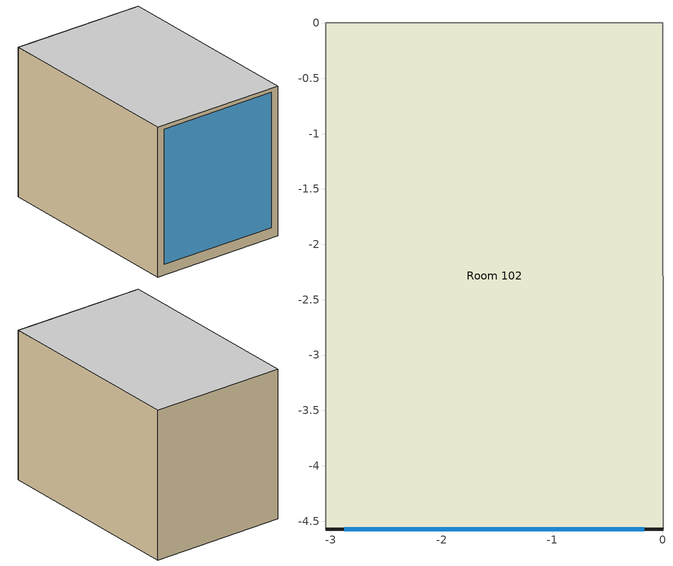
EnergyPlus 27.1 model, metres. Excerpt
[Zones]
Room 102
 floor outside (Room Floor): 0,0 0,-4.57 -3.05,-4.57 -3.05,0 z0
 wall outside (Room Wall - South): -3.05,-4.57 0,-4.57 z0:3.35
 wall adiabatic (Room Wall - East West): -3.05,0 -3.05,-4.57 / 0,-4.57 0,0 z0:3.35
 wall adiabatic (Room Wall - North): 0,0 -3.05,0 z0:3.35
 window (CFS_Glz_2): -2.88,-4.57 -0.17,-4.57 z0.23:3.26
 ceiling adiabatic (Room Ceiling): -3.05,0 -3.05,-4.57 0,-4.57 0,0 z3.35
[Building]
Building 71T Rm 102: North Axis {deg}=0; Terrain=Suburbs; Loads Convergence Tolerance Value {W}=0.04; Temperature Convergence Tolerance Value {deltaC}=0.4; Solar Distribution=FullInteriorAndExteriorWithReflections; Maximum Number of Warmup Days=25; Minimum Number of Warmup Days=6
[Site:Location]
CHICAGO_IL_USA TMY2-94846: Latitude {deg}=41.78; Longitude {deg}=-87.75; Time Zone {hr}=-6; Elevation {m}=190
[SizingPeriod:DesignDay] Day of Month=21; Dry-Bulb Temperature Range Modifier Type=DefaultMultipliers; Humidity Condition Type=WetBulb; Barometric Pressure {Pa}=98934; Rain Indicator=No; Snow Indicator=No; Daylight Saving Time Indicator=No
Name | Month | Day Type | Maximum Dry-Bulb Temperature {C} | Daily Dry-Bulb Temperature Range {deltaC} | Wetbulb or DewPoint at Maximum Dry-Bulb {C} | Wind Speed {m/s} | Wind Direction {deg} | Solar Model Indicator | Sky Clearness | ASHRAE Clear Sky Optical Depth for Beam Irradiance (taub) | ASHRAE Clear Sky Optical Depth for Diffuse Irradiance (taud)
Chicago Ohare Intl Ap Ann Htg 99.6% Condns DB | 1 | WinterDesignDay | -20 | 0 | -20 | 4.9 | 270 | ASHRAEClearSky | 0
Chicago Ohare Intl Ap Ann Clg .4% Condns DB=>MWB | 7 | SummerDesignDay | 33.3 | 10.5 | 23.7 | 5.2 | 230 | ASHRAETau |  | 0.455 | 2.05
[Material] Solar Absorptance=0.7
Name | Roughness | Thickness {m} | Conductivity {W/m-K} | Density {kg/m3} | Specific Heat {J/kg-K} | Thermal Absorptance | Visible Absorptance
2x6 Wood Stud R19 | Rough | 0.133 | 0.047 | 93.84 | 1006 | 0.9 | 0.7
Gypsum board - 5/8 in | Smooth | 0.015875 | 0.17 | 800 | 1090 | 0.9 | 0.3
Plywood - 3/8 in | Smooth | 0.009525 | 0.12 | 540 | 1210
Plywood - 3/4 in | Smooth | 0.01905 | 0.12 | 540 | 1210
Plywood - 1/2 in | Smooth | 0.0127 | 0.12 | 540 | 1210
Metal Siding | MediumSmooth | 0.000701 | 45.345 | 7833.028 | 502.416
T&G - 3/4 in | MediumSmooth | 0.01905 | 0.15 | 608 | 1630
[Material:NoMass] Roughness=Rough; Thermal Absorptance=0.9
Name | Thermal Resistance {m2-K/W} | Solar Absorptance | Visible Absorptance
Carpet w/rubber pad | 0.22 | 0.85 | 0.85
R-30 Fiberglass Insulation | 5.28 | 0.7 | 0.7
[Construction]
Room Ceiling: Plywood - 3/8 in, 2x6 Wood Stud R19, Gypsum board - 5/8 in
Room Wall - East West: 2x6 Wood Stud R19, Gypsum board - 5/8 in
Room Wall - North: Gypsum board - 5/8 in, Plywood - 3/8 in, 2x6 Wood Stud R19, Gypsum board - 5/8 in
Room Wall - South: Metal Siding, Plywood - 1/2 in, 2x6 Wood Stud R19
Room Floor: R-30 Fiberglass Insulation, T&G - 3/4 in, Plywood - 3/4 in, Carpet w/rubber pad
[WindowMaterial:Glazing]
Glass_103_Layer: Optical Data Type=BSDF; Window Glass Spectral Data Set=Glass_103_Layer_SpecDat; Thickness {m}=0.005715; Infrared Transmittance at Normal Incidence=0; Front Side Infrared Hemispherical Emissivity=0.84; Back Side Infrared Hemispherical Emissivity=0.84; Conductivity {W/m-K}=1; Young's modulus {Pa}=7.2e+10; Poisson's ratio=0.22
[WindowMaterial:Gas]
Gap_1_W_0_0120: Gas Type=Air; Thickness {m}=0.012
[WindowMaterial:Gap]
Gap_1_Glz_2_Layer_1: Thickness {m}=0.012; Gas (or Gas Mixture)=Gap_1_W_0_0120; Pressure {Pa}=101325
[Construction:ComplexFenestrationState]
CFS_Glz_2: LBNLWINDOW, None, ThermParam_Glz_2, CFS_Glz_2_Basis, CFS_Glz_2_TfSol, CFS_Glz_2_RbSol, CFS_Glz_2_Tfvis, CFS_Glz_2_Rbvis, Glass_103_Layer, CFS_Glz_2_Layer_1_fAbs, CFS_Glz_2_Layer_1_bAbs, Gap_1_Glz_2_Layer_1, Glass_103_Layer, CFS_Glz_2_Layer_2_fAbs, CFS_Glz_2_Layer_2_bAbs
[WindowsCalculationEngine]
Windows engine=ExternalWindowsModel
[Zone]
Room 102: Type=1; Multiplier=1; Ceiling Height {m}=3.3528; Volume {m3}=46.7398
[ZoneControl:Thermostat]
Main Termostat: Zone or ZoneList=Room 102; Control Type Schedule=Zone Control Type Sched; Control 1=DualThermostat
[ThermostatSetpoint:DualSetpoint]
DualThermostat: Heating Setpoint Temperature Schedule=Setpoint heating; Cooling Setpoint Temperature Schedule=Setpoint cooling
[ZoneHVAC:IdealLoadsAirSystem]
Room 102 Ideal Loads: Maximum Heating Supply Air Temperature {C}=26; Minimum Cooling Supply Air Temperature {C}=15; Maximum Heating Supply Air Humidity Ratio {kgWater/kgDryAir}=0.01; Minimum Cooling Supply Air Humidity Ratio {kgWater/kgDryAir}=0.0156; Heating Limit=NoLimit; Maximum Heating Air Flow Rate {m3/s}=Autosize; Cooling Limit=NoLimit
[Zone equipment]
Room 102: Room 102 Ideal Loads
[WindowThermalModel:Params]
ThermParam_Glz_2: standard=ISO15099; Thermal Model=ISO15099; SDScalar=1; Deflection Model=NoDeflection
[Matrix:TwoDimension]
Name | Number of Rows | Number of Columns | Value 1 | Value 2 | Value 3 | Value 4 | Value 5 | Value 6 | Value 7 | Value 8 | Value 9 | Value 10 | Value 11 | Value 12 | Value 13 | Value 14 | Value 15 | Value 16 | Value 17 | Value 18 | Value 19 | Value 20 | Value 21 | Value 22 | Value 23 | Value 24 | Value 25 | Value 26 | Value 27 | Value 28 | Value 29 | Value 30 | Value 31 | Value 32 | Value 33 | Value 34 | Value 35 | Value 36 | Value 37 | Value 38 | Value 39 | Value 40 | Value 41 | Value 42 | Value 43 | Value 44 | Value 45 | Value 46 | Value 47 | Value 48 | Value 49 | Value 50 | Value 51 | Value 52 | Value 53 | Value 54 | Value 55 | Value 56 | Value 57 | Value 58 | Value 59 | Value 60 | Value 61 | Value 62 | Value 63 | Value 64 | Value 65 | Value 66 | Value 67 | Value 68 | Value 69 | Value 70 | Value 71 | Value 72 | Value 73 | Value 74 | Value 75 | Value 76 | Value 77 | Value 78 | Value 79 | Value 80 | Value 81 | Value 82 | Value 83 | Value 84 | Value 85 | Value 86 | Value 87 | Value 88 | Value 89 | Value 90 | Value 91 | Value 92 | Value 93 | Value 94 | Value 95 | Value 96 | Value 97 | Value 98 | Value 99 | Value 100 | Value 101 | Value 102 | Value 103 | Value 104 | Value 105 | Value 106 | Value 107 | Value 108 | Value 109 | Value 110 | Value 111 | Value 112 | Value 113 | Value 114 | Value 115 | Value 116 | Value 117 | Value 118 | Value 119 | Value 120 | Value 121 | Value 122 | Value 123 | Value 124 | Value 125 | Value 126 | Value 127 | Value 128 | Value 129 | Value 130 | Value 131 | Value 132 | Value 133 | Value 134 | Value 135 | Value 136 | Value 137 | Value 138 | Value 139 | Value 140 | Value 141 | Value 142 | Value 143 | Value 144 | Value 145
CFS_Glz_2_Basis | 9 | 2 | 0 | 1 | 10 | 8 | 20 | 16 | 30 | 20 | 40 | 24 | 50 | 24 | 60 | 24 | 70 | 16 | 82.5 | 12
CFS_Glz_2_Layer_1_fAbs; CFS_Glz_2_Layer_2_bAbs | 1 | 145 | 0.16304 | 0.16397 | 0.16397 | 0.16397 | 0.16397 | 0.16397 | 0.16397 | 0.16397 | 0.16397 | 0.16676 | 0.16676 | 0.16676 | 0.16676 | 0.16676 | 0.16676 | 0.16676 | 0.16676 | 0.16676 | 0.16676 | 0.16676 | 0.16676 | 0.16676 | 0.16676 | 0.16676 | 0.16676 | 0.17142 | 0.17142 | 0.17142 | 0.17142 | 0.17142 | 0.17142 | 0.17142 | 0.17142 | 0.17142 | 0.17142 | 0.17142 | 0.17142 | 0.17142 | 0.17142 | 0.17142 | 0.17142 | 0.17142 | 0.17142 | 0.17142 | 0.17142 | 0.17795 | 0.17795 | 0.17795 | 0.17795 | 0.17795 | 0.17795 | 0.17795 | 0.17795 | 0.17795 | 0.17795 | 0.17795 | 0.17795 | 0.17795 | 0.17795 | 0.17795 | 0.17795 | 0.17795 | 0.17795 | 0.17795 | 0.17795 | 0.17795 | 0.17795 | 0.17795 | 0.17795 | 0.18635 | 0.18635 | 0.18635 | 0.18635 | 0.18635 | 0.18635 | 0.18635 | 0.18635 | 0.18635 | 0.18635 | 0.18635 | 0.18635 | 0.18635 | 0.18635 | 0.18635 | 0.18635 | 0.18635 | 0.18635 | 0.18635 | 0.18635 | 0.18635 | 0.18635 | 0.18635 | 0.18635 | 0.19641 | 0.19641 | 0.19641 | 0.19641 | 0.19641 | 0.19641 | 0.19641 | 0.19641 | 0.19641 | 0.19641 | 0.19641 | 0.19641 | 0.19641 | 0.19641 | 0.19641 | 0.19641 | 0.19641 | 0.19641 | 0.19641 | 0.19641 | 0.19641 | 0.19641 | 0.19641 | 0.19641 | 0.20609 | 0.20609 | 0.20609 | 0.20609 | 0.20609 | 0.20609 | 0.20609 | 0.20609 | 0.20609 | 0.20609 | 0.20609 | 0.20609 | 0.20609 | 0.20609 | 0.20609 | 0.20609 | 0.18744 | 0.18744 | 0.18744 | 0.18744 | 0.18744 | 0.18744 | 0.18744 | 0.18744 | 0.18744 | 0.18744 | 0.18744 | 0.18744
CFS_Glz_2_Layer_1_bAbs; CFS_Glz_2_Layer_2_fAbs | 1 | 145 | 0.11239 | 0.11286 | 0.11286 | 0.11286 | 0.11286 | 0.11286 | 0.11286 | 0.11286 | 0.11286 | 0.1142 | 0.1142 | 0.1142 | 0.1142 | 0.1142 | 0.1142 | 0.1142 | 0.1142 | 0.1142 | 0.1142 | 0.1142 | 0.1142 | 0.1142 | 0.1142 | 0.1142 | 0.1142 | 0.11618 | 0.11618 | 0.11618 | 0.11618 | 0.11618 | 0.11618 | 0.11618 | 0.11618 | 0.11618 | 0.11618 | 0.11618 | 0.11618 | 0.11618 | 0.11618 | 0.11618 | 0.11618 | 0.11618 | 0.11618 | 0.11618 | 0.11618 | 0.11822 | 0.11822 | 0.11822 | 0.11822 | 0.11822 | 0.11822 | 0.11822 | 0.11822 | 0.11822 | 0.11822 | 0.11822 | 0.11822 | 0.11822 | 0.11822 | 0.11822 | 0.11822 | 0.11822 | 0.11822 | 0.11822 | 0.11822 | 0.11822 | 0.11822 | 0.11822 | 0.11822 | 0.11894 | 0.11894 | 0.11894 | 0.11894 | 0.11894 | 0.11894 | 0.11894 | 0.11894 | 0.11894 | 0.11894 | 0.11894 | 0.11894 | 0.11894 | 0.11894 | 0.11894 | 0.11894 | 0.11894 | 0.11894 | 0.11894 | 0.11894 | 0.11894 | 0.11894 | 0.11894 | 0.11894 | 0.11533 | 0.11533 | 0.11533 | 0.11533 | 0.11533 | 0.11533 | 0.11533 | 0.11533 | 0.11533 | 0.11533 | 0.11533 | 0.11533 | 0.11533 | 0.11533 | 0.11533 | 0.11533 | 0.11533 | 0.11533 | 0.11533 | 0.11533 | 0.11533 | 0.11533 | 0.11533 | 0.11533 | 0.10131 | 0.10131 | 0.10131 | 0.10131 | 0.10131 | 0.10131 | 0.10131 | 0.10131 | 0.10131 | 0.10131 | 0.10131 | 0.10131 | 0.10131 | 0.10131 | 0.10131 | 0.10131 | 0.05418 | 0.05418 | 0.05418 | 0.05418 | 0.05418 | 0.05418 | 0.05418 | 0.05418 | 0.05418 | 0.05418 | 0.05418 | 0.05418
[Schedule:Compact]
Zone Control Type Sched: Through: 12/31, For: AllDays, Until: 24:00, 4
Setpoint cooling: Through: 12/31, For: AllDays, Until: 07:00, 27, Until: 17:00, 26, Until: 24:00, 27
Setpoint heating: Through: 12/31, For: Weekdays, Until: 07:00, 19, Until: 17:00, 21, Until 24:00, 19, For: AllOtherDays, Until: 24:00, 19
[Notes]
Approximation of the HVAC systems for the testing rooms:
* Single fan single duct constant air volume system.
* Variable chilled water flow rate with a lower limit to approximate the minimum cold air flow.
* Maximum supply air is higher than that of a single fan air volume in real case to better match measured cooling load.
* Fan efficiency and pressure rise are tuned to better match measured cooling load.
* Fan motor is assumed to be out of the supply air stream in order not to conteminate the cooling load with inaccurate fan motor heat gain.
* Added a chilled bypass to account for additional amount of chilled water designed to cool three rooms.
Approximation of lighting:
* Visible absorptances of surfaces are tuned such that the workplane illuminance in the middle of room matches the measured illuminance.
* Infiltration air flow rate is guessed as a small value.
Chicago Ohare Intl Ap_IL_USA Annual Heating Design Conditions Wind Speed=4.9m/s Wind Dir=270
Coldest Month=JAN
Chicago Ohare Intl Ap_IL_USA Annual Heating 99.6%, MaxDB=-20°C
Chicago Ohare Intl Ap Annual Cooling Design Conditions Wind Speed=5.2m/s Wind Dir=230
Hottest Month=JUL
Chicago Ohare Intl Ap_IL_USA Annual Cooling (DB=>MWB) .4%, MaxDB=33.3°C MWB=23.7°C
